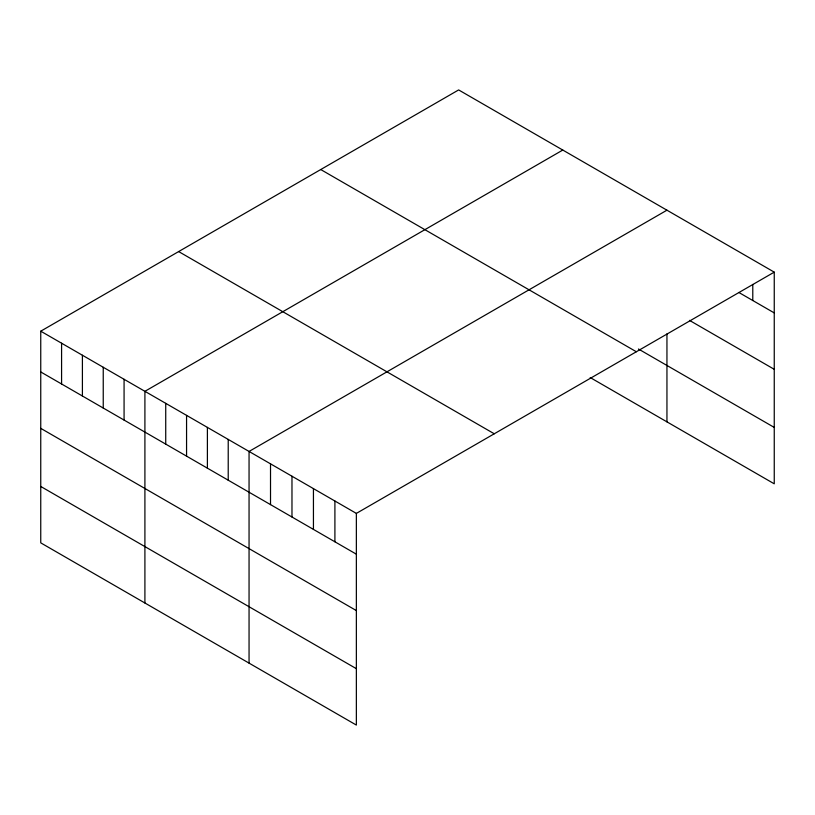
<?xml version="1.0" encoding="UTF-8"?>
<svg xmlns="http://www.w3.org/2000/svg" width="815" height="815" viewBox="0 0 815 815"><rect width="100%" height="100%" fill="white"/><g stroke="black" fill="none" stroke-linecap="round" stroke-linejoin="round"><path stroke-width="1.22" d="M774.25 272.139L356.359 513.399L356.359 725.075L40.75 542.861L40.75 331.185L458.641 89.925L774.25 272.139L774.25 483.815L590.203 377.549M562.788 150.052L144.907 391.322L144.907 602.998M666.945 210.189L249.054 451.449L249.054 663.125M738.838 292.463L774.25 312.909M689.48 320.366L774.25 369.307M638.44 349.003L774.25 427.417M320.733 169.54L636.352 351.754M178.648 251.57L494.267 433.784M40.75 331.185L356.359 513.399M40.75 371.956L356.359 554.18M40.75 428.354L356.359 610.578M40.75 486.463L356.359 668.677M752.785 284.455L752.785 300.521M666.945 333.885L666.945 421.864M334.904 501.011L334.904 541.781M313.439 488.623L313.439 529.393M291.974 476.235L291.974 517.005M270.519 463.837L270.519 504.607M228.22 439.428L228.22 480.198M207.397 427.396L207.397 468.167M186.564 415.375L186.564 456.145M165.73 403.344L165.73 444.114M124.074 379.291L124.074 420.061M103.24 367.27L103.24 408.04M82.407 355.238L82.407 396.009M61.583 343.217L61.583 383.987"/></g></svg>
